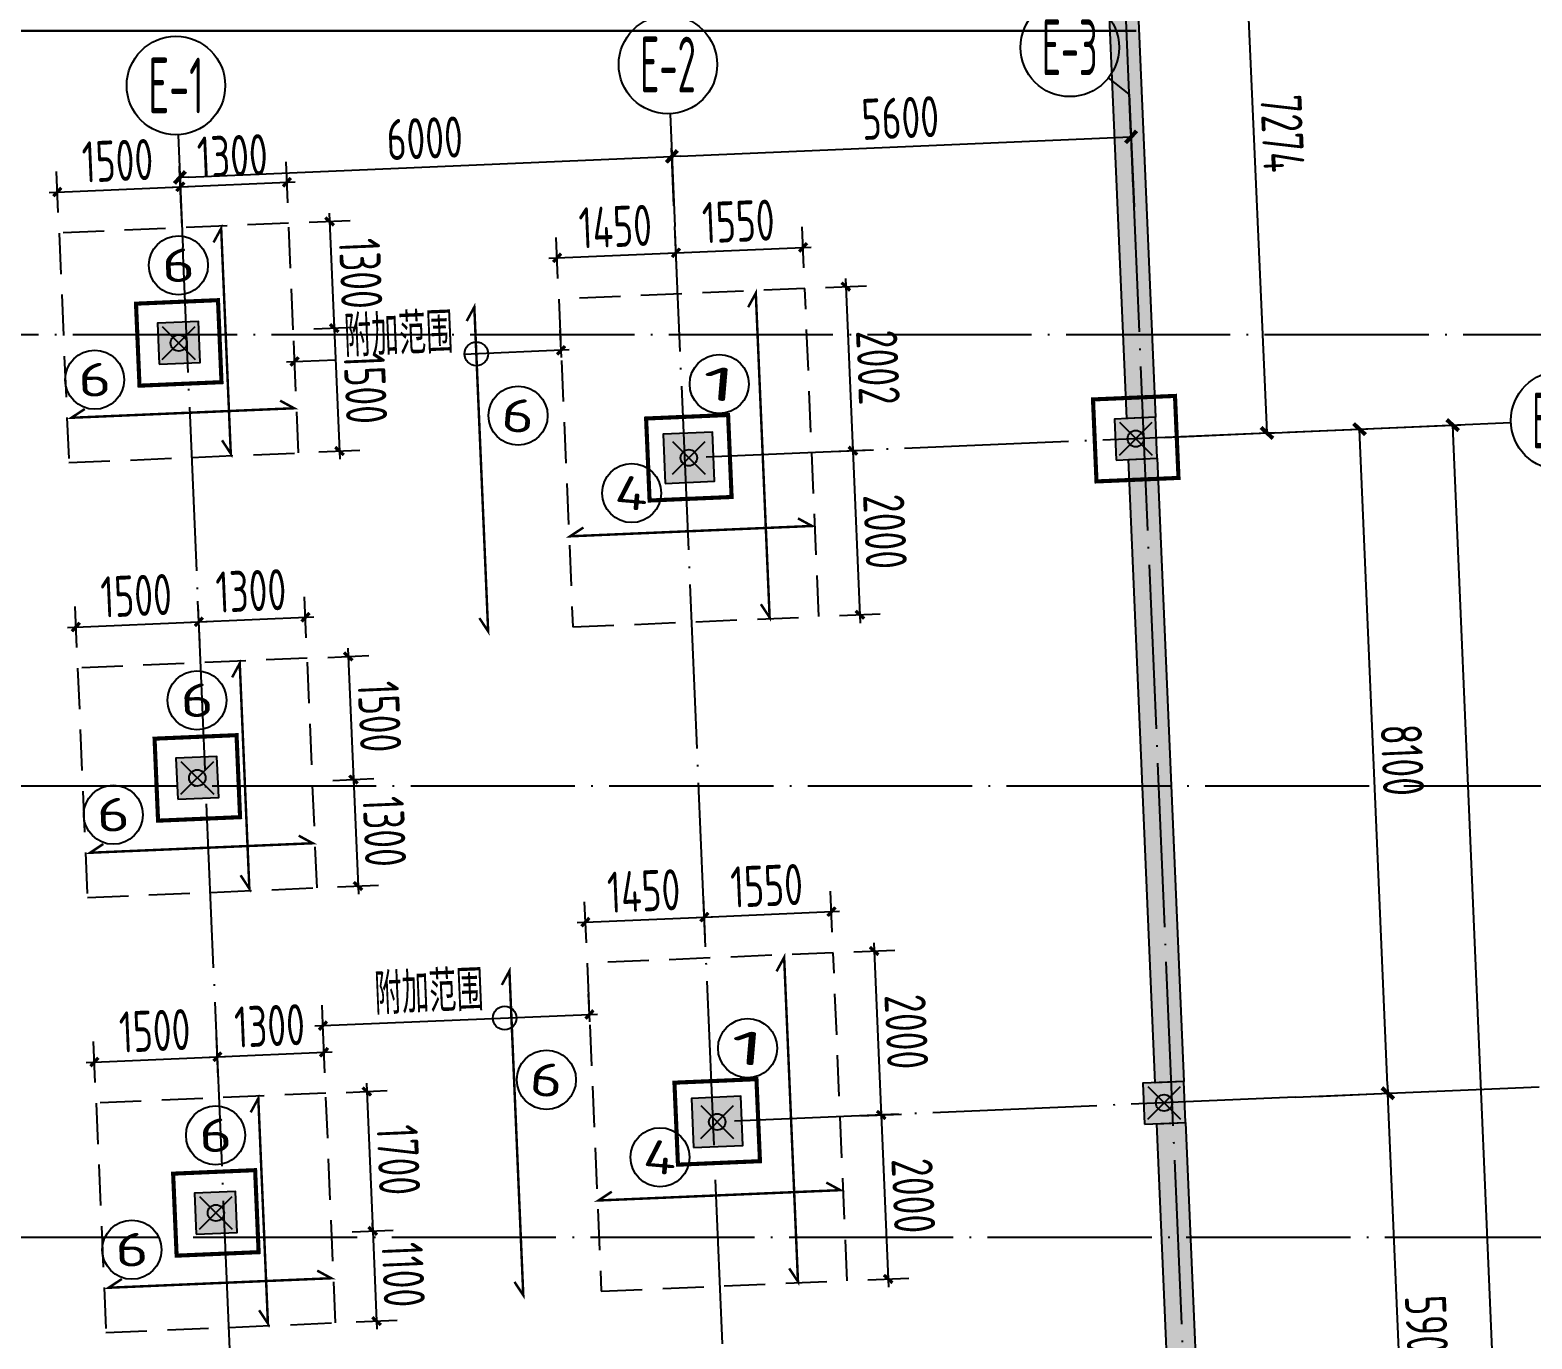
# Model space of a CAD drawing. Extents: x -57409 to 252654, y -8259 to 229119.
# Drawn here: x 200260 to 218560, y 157623 to 173571 of the extents above; entities that cross this region are included whole.
import ezdxf
from ezdxf.enums import TextEntityAlignment as Align

# ---------------------------------------------------------------- set-up
doc = ezdxf.new("R2010")
doc.units = 0
doc.header["$LTSCALE"] = 100
doc.header["$PDMODE"] = 35
doc.header["$PDSIZE"] = 200
doc.linetypes.add('DASHED', pattern=[0.75, 0.5, -0.25])
doc.linetypes.add('DOTE', pattern=[2.42, 2, -0.2, 0.02, -0.2])
doc.layers.get('0').update_dxf_attribs({"linetype": 'CONTINUOUS'})
doc.layers.get('Defpoints').update_dxf_attribs({"linetype": 'CONTINUOUS'})
for name, color, linetype in [('B-TEXT', 3, 'CONTINUOUS'), ('codim', 7, 'CONTINUOUS'), ('COLU', 7, 'CONTINUOUS'), ('CT', 2, 'CONTINUOUS'), ('dote', 253, 'DOTE'), ('h填实-柱墙', 254, 'CONTINUOUS'), ('WALL', 3, 'CONTINUOUS'), ('Z-AXIS', 3, 'CONTINUOUS'), ('Z-TEXT', 2, 'CONTINUOUS'), ('z柱下板带', 140, 'CONTINUOUS'), ('z柱下板带1', 60, 'CONTINUOUS'), ('板底钢筋', 24, 'CONTINUOUS')]:
    doc.layers.add(name, color=color, linetype=linetype)
doc.layers.add('重心计算', color=7, linetype='CONTINUOUS', plot=False)
doc.styles.add('_TCH_AXIS', font='tssdeng.shx', dxfattribs={"width": 0.7, "bigfont": 'tssdchn.shx'})
doc.styles.add('COMPLEX', font='tssdeng.shx', dxfattribs={"width": 0.7, "bigfont": 'tssdchn.shx'})
doc.styles.add('Jgcad-DIM', font='tssdeng.shx', dxfattribs={"width": 0.7, "bigfont": 'tssdchn.shx'})
doc.styles.add('TSSD_Dimension', font='tssdeng.shx', dxfattribs={"width": 0.7})
doc.dimstyles.new('TSSD_100_100$0', dxfattribs={"dimtxt": 300, "dimasz": 100, "dimexe": 100, "dimexo": 250, "dimgap": 100, "dimtad": 1, "dimdec": 0, "dimzin": 0, "dimdsep": 46, "dimtxsty": 'TSSD_Dimension', "dimblk": '_tsdbk', "dimblk1": '_tsdbk', "dimblk2": '_tsdbk', "dimsah": 1, "dimcen": 0, "dimdle": 100, "dimclrt": 7, "dimadec": 0, "dimazin": 0, "dimtfac": 1, "dimtdec": 0, "dimtix": 1, "dimtmove": 2, "dimatfit": 3, "dimldrblk": '_tsdbk', "dimfxl": 1, "dimtolj": 1, "dimtzin": 0, "dimarcsym": 0})

# ---------------------------------------------------------------- blocks, each defined once
blk = doc.blocks.new('_tsdbk')
blk.add_line((-1, 0), (0, 0))
at = {"const_width": 0.5}
blk.add_lwpolyline([(-0.7, -0.7), (0.7, 0.7)], dxfattribs=at)
blk = doc.blocks.new('*D65')
at = {"layer": 'Defpoints', "color": 0}
for p in [(215676, 160568), (216804, 160616), (215928, 154673)]:
    blk.add_point(p, dxfattribs=at)
at = {"layer": 'Z-AXIS', "color": 0, "lineweight": -2}
for p, q in [((215926, 160578), (216904, 160620)), ((217051, 154821), (216808, 160516)), ((216177, 154684), (217156, 154725))]:
    blk.add_line(p, q, dxfattribs=at)
at = {"layer": 'Z-AXIS', "color": 0, "lineweight": -2, "xscale": 100, "yscale": 100, "zscale": 100}
for p, rotation in [((216804, 160616), 92.44398534450973), ((217056, 154721), 272.4439853445098)]:
    blk.add_blockref('_tsdbk', p, dxfattribs=dict(at, rotation=rotation))
at = {"layer": 'Z-AXIS', "color": 7, "insert": (217280, 157683), "char_height": 500, "attachment_point": 5, "rotation": 272.444, "style": 'TSSD_Dimension'}
blk.add_mtext('\\A1;5900', dxfattribs=at)
blk = doc.blocks.new('*D66')
at = {"layer": 'Defpoints', "color": 0}
for p in [(215331, 168660), (216459, 168708), (215676, 160568)]:
    blk.add_point(p, dxfattribs=at)
at = {"layer": 'Z-AXIS', "color": 0, "lineweight": -2}
for p, q in [((215580, 168671), (216559, 168713)), ((216800, 160716), (216463, 168608)), ((215926, 160578), (216904, 160620))]:
    blk.add_line(p, q, dxfattribs=at)
at = {"layer": 'Z-AXIS', "color": 0, "lineweight": -2, "xscale": 100, "yscale": 100, "zscale": 100}
for p, rotation in [((216459, 168708), 92.44398534450973), ((216804, 160616), 272.4439853445098)]:
    blk.add_blockref('_tsdbk', p, dxfattribs=dict(at, rotation=rotation))
at = {"layer": 'Z-AXIS', "color": 7, "insert": (216981, 164677), "char_height": 500, "attachment_point": 5, "rotation": 272.444, "style": 'TSSD_Dimension'}
blk.add_mtext('\\A1;8100', dxfattribs=at)
blk = doc.blocks.new('*D67')
at = {"layer": 'Defpoints', "color": 0}
for p in [(217594, 168757), (215331, 168660), (219766, 64755)]:
    blk.add_point(p, dxfattribs=at)
at = {"layer": 'Z-AXIS', "color": 0, "lineweight": -2}
for p, q in [((215580, 168671), (217694, 168761)), ((222025, 64951), (217598, 168657)), ((220015, 64765), (222129, 64856))]:
    blk.add_line(p, q, dxfattribs=at)
at = {"layer": 'Z-AXIS', "color": 0, "lineweight": -2, "xscale": 100, "yscale": 100, "zscale": 100}
for p, rotation in [((217594, 168757), 92.44398534450973), ((222029, 64851), 272.4439853445098)]:
    blk.add_blockref('_tsdbk', p, dxfattribs=dict(at, rotation=rotation))
at = {"layer": 'Z-AXIS', "color": 7, "insert": (219430, 117545), "char_height": 500, "attachment_point": 5, "rotation": 272.444, "style": 'TSSD_Dimension'}
blk.add_mtext('\\A1;104000', dxfattribs=at)
blk = doc.blocks.new('_AXISO')
blk.add_circle((0, 0), 0.5)
at = {"layer": 'B-TEXT', "style": 'COMPLEX', "width": 1.450893}
blk.add_attdef('A', text='', height=0.56, dxfattribs=at).set_placement((0.249375, -0.28), (0.749375, -0.28), align=Align.FIT)
blk = doc.blocks.new('*D109')
at = {"layer": 'Defpoints', "color": 0}
for p in [(208080, 172031), (208117, 171178), (202122, 170922)]:
    blk.add_point(p, dxfattribs=at)
at = {"layer": 'Z-AXIS', "color": 0, "lineweight": -2}
for p, q in [((202186, 171779), (207980, 172026)), ((208106, 171428), (208076, 172130)), ((202112, 171172), (202082, 171875))]:
    blk.add_line(p, q, dxfattribs=at)
at = {"layer": 'Z-AXIS', "color": 0, "lineweight": -2, "xscale": 100, "yscale": 100, "zscale": 100}
for p, rotation in [((208080, 172031), 2.443985354523601), ((202086, 171775), 182.4439853545236)]:
    blk.add_blockref('_tsdbk', p, dxfattribs=dict(at, rotation=rotation))
at = {"layer": 'Z-AXIS', "color": 7, "insert": (205068, 172252), "char_height": 500, "attachment_point": 5, "rotation": 2.444, "style": 'TSSD_Dimension'}
blk.add_mtext('\\A1;6000', dxfattribs=at)
blk = doc.blocks.new('*D110')
at = {"layer": 'Defpoints', "color": 0}
for p in [(213675, 172269), (213712, 171417), (208117, 171178)]:
    blk.add_point(p, dxfattribs=at)
at = {"layer": 'Z-AXIS', "color": 0, "lineweight": -2}
for p, q in [((208180, 172035), (213575, 172265)), ((213701, 171667), (213671, 172369)), ((208106, 171428), (208076, 172130))]:
    blk.add_line(p, q, dxfattribs=at)
at = {"layer": 'Z-AXIS', "color": 0, "lineweight": -2, "xscale": 100, "yscale": 100, "zscale": 100}
for p, rotation in [((213675, 172269), 2.443985354523601), ((208080, 172031), 182.4439853545236)]:
    blk.add_blockref('_tsdbk', p, dxfattribs=dict(at, rotation=rotation))
at = {"layer": 'Z-AXIS', "color": 7, "insert": (210863, 172500), "char_height": 500, "attachment_point": 5, "rotation": 2.444, "style": 'TSSD_Dimension'}
blk.add_mtext('\\A1;5600', dxfattribs=at)
blk = doc.blocks.new('*D153')
at = {"layer": 'Defpoints', "color": 0}
for p in [(213511, 175863), (213832, 168596), (215331, 168662)]:
    blk.add_point(p, dxfattribs=at)
at = {"layer": 'Z-AXIS', "color": 0, "lineweight": -2}
for p, q in [((213761, 175874), (215110, 175933)), ((215014, 175829), (215326, 168762)), ((214082, 168607), (215431, 168667))]:
    blk.add_line(p, q, dxfattribs=at)
at = {"layer": 'Z-AXIS', "color": 0, "lineweight": -2, "xscale": 100, "yscale": 100, "zscale": 100}
for p, rotation in [((215010, 175929), 92.52796157991602), ((215331, 168662), 272.5279615799161)]:
    blk.add_blockref('_tsdbk', p, dxfattribs=dict(at, rotation=rotation))
at = {"layer": 'Z-AXIS', "color": 7, "insert": (215520, 172311), "char_height": 500, "attachment_point": 5, "rotation": 272.528, "style": 'TSSD_Dimension'}
blk.add_mtext('\\A1;7274', dxfattribs=at)
blk = doc.blocks.new('_ArchTick')
at = {"color": 0, "linetype": 'ByBlock', "const_width": 0.4}
blk.add_lwpolyline([(-0.5, -0.5), (0.5, 0.5)], dxfattribs=at)
blk = doc.blocks.new('*D2444')
at = {"layer": 'codim', "color": 7, "lineweight": -2}
for p, q in [((207038, 162451), (207017, 162950)), ((208487, 162513), (208465, 163012))]:
    blk.add_line(p, q, dxfattribs=at)
at = {"layer": 'codim', "color": 0, "lineweight": -2}
blk.add_line((206927, 162696), (208576, 162767), dxfattribs=at)
at = {"layer": 'Defpoints', "color": 0}
for p in [(208476, 162762), (207049, 162201), (208497, 162263)]:
    blk.add_point(p, dxfattribs=at)
at = {"layer": 'codim', "color": 0, "lineweight": -2, "xscale": 100, "yscale": 100, "zscale": 100}
for p, rotation in [((207027, 162701), 182.443985343871), ((208476, 162762), 2.443985343871058)]:
    blk.add_blockref('_ArchTick', p, dxfattribs=dict(at, rotation=rotation))
at = {"layer": 'codim', "color": 1, "insert": (207737, 163081), "char_height": 500, "attachment_point": 5, "rotation": 2.444, "style": 'Jgcad-DIM'}
blk.add_mtext('\\A1;1450', dxfattribs=at)
blk = doc.blocks.new('*D2445')
at = {"layer": 'codim', "color": 7, "lineweight": -2}
for p, q in [((210035, 162579), (210014, 163078)), ((208487, 162513), (208465, 163012))]:
    blk.add_line(p, q, dxfattribs=at)
at = {"layer": 'codim', "color": 0, "lineweight": -2}
blk.add_line((208376, 162758), (210124, 162833), dxfattribs=at)
at = {"layer": 'Defpoints', "color": 0}
for p in [(210025, 162829), (210046, 162329), (208497, 162263)]:
    blk.add_point(p, dxfattribs=at)
at = {"layer": 'codim', "color": 0, "lineweight": -2, "xscale": 100, "yscale": 100, "zscale": 100}
for p, rotation in [((210025, 162829), 2.443985343871058), ((208476, 162762), 182.443985343871)]:
    blk.add_blockref('_ArchTick', p, dxfattribs=dict(at, rotation=rotation))
at = {"layer": 'codim', "color": 1, "insert": (209235, 163145), "char_height": 500, "attachment_point": 5, "rotation": 2.444, "style": 'Jgcad-DIM'}
blk.add_mtext('\\A1;1550', dxfattribs=at)
blk = doc.blocks.new('*D2446')
at = {"layer": 'codim', "color": 7, "lineweight": -2}
for p, q in [((210296, 162340), (210795, 162361)), ((210381, 160342), (210880, 160363))]:
    blk.add_line(p, q, dxfattribs=at)
at = {"layer": 'codim', "color": 0, "lineweight": -2}
blk.add_line((210541, 162450), (210635, 160252), dxfattribs=at)
at = {"layer": 'Defpoints', "color": 0}
for p in [(210046, 162329), (210131, 160331), (210631, 160352)]:
    blk.add_point(p, dxfattribs=at)
at = {"layer": 'codim', "color": 0, "lineweight": -2, "xscale": 100, "yscale": 100, "zscale": 100}
for p, rotation in [((210545, 162350), 92.4439853411751), ((210631, 160352), 272.4439853411751)]:
    blk.add_blockref('_ArchTick', p, dxfattribs=dict(at, rotation=rotation))
at = {"layer": 'codim', "color": 1, "insert": (210938, 161366), "char_height": 500, "attachment_point": 5, "rotation": 272.444, "style": 'Jgcad-DIM'}
blk.add_mtext('\\A1;2000', dxfattribs=at)
blk = doc.blocks.new('*D2447')
at = {"layer": 'codim', "color": 7, "lineweight": -2}
for p, q in [((210381, 160342), (210880, 160363)), ((210466, 158343), (210966, 158365))]:
    blk.add_line(p, q, dxfattribs=at)
at = {"layer": 'codim', "color": 0, "lineweight": -2}
blk.add_line((210626, 160452), (210720, 158254), dxfattribs=at)
at = {"layer": 'Defpoints', "color": 0}
for p in [(210131, 160331), (210216, 158333), (210716, 158354)]:
    blk.add_point(p, dxfattribs=at)
at = {"layer": 'codim', "color": 0, "lineweight": -2, "xscale": 100, "yscale": 100, "zscale": 100}
for p, rotation in [((210631, 160352), 92.4439853411751), ((210716, 158354), 272.4439853411751)]:
    blk.add_blockref('_ArchTick', p, dxfattribs=dict(at, rotation=rotation))
at = {"layer": 'codim', "color": 1, "insert": (211023, 159368), "char_height": 500, "attachment_point": 5, "rotation": 272.444, "style": 'Jgcad-DIM'}
blk.add_mtext('\\A1;2000', dxfattribs=at)
blk = doc.blocks.new('*D2614')
at = {"layer": 'codim', "color": 7, "lineweight": -2}
for p, q in [((208141, 170607), (208120, 171107)), ((206692, 170545), (206671, 171045))]:
    blk.add_line(p, q, dxfattribs=at)
at = {"layer": 'codim', "color": 0, "lineweight": -2}
blk.add_line((206582, 170791), (208230, 170861), dxfattribs=at)
at = {"layer": 'Defpoints', "color": 0}
for p in [(208130, 170857), (206703, 170295), (208152, 170357)]:
    blk.add_point(p, dxfattribs=at)
at = {"layer": 'codim', "color": 0, "lineweight": -2, "xscale": 100, "yscale": 100, "zscale": 100}
for p, rotation in [((208130, 170857), 2.443985343869405), ((206682, 170795), 182.4439853438694)]:
    blk.add_blockref('_ArchTick', p, dxfattribs=dict(at, rotation=rotation))
at = {"layer": 'codim', "color": 1, "insert": (207391, 171176), "char_height": 500, "attachment_point": 5, "rotation": 2.444, "style": 'Jgcad-DIM'}
blk.add_mtext('\\A1;1450', dxfattribs=at)
blk = doc.blocks.new('*D2615')
at = {"layer": 'codim', "color": 7, "lineweight": -2}
for p, q in [((208141, 170607), (208120, 171107)), ((209690, 170673), (209668, 171173))]:
    blk.add_line(p, q, dxfattribs=at)
at = {"layer": 'codim', "color": 0, "lineweight": -2}
blk.add_line((208031, 170853), (209779, 170927), dxfattribs=at)
at = {"layer": 'Defpoints', "color": 0}
for p in [(209679, 170923), (209700, 170423), (208152, 170357)]:
    blk.add_point(p, dxfattribs=at)
at = {"layer": 'codim', "color": 0, "lineweight": -2, "xscale": 100, "yscale": 100, "zscale": 100}
for p, rotation in [((208130, 170857), 182.4439853438694), ((209679, 170923), 2.443985343869405)]:
    blk.add_blockref('_ArchTick', p, dxfattribs=dict(at, rotation=rotation))
at = {"layer": 'codim', "color": 1, "insert": (208890, 171240), "char_height": 500, "attachment_point": 5, "rotation": 2.444, "style": 'Jgcad-DIM'}
blk.add_mtext('\\A1;1550', dxfattribs=at)
blk = doc.blocks.new('*D2616')
at = {"layer": 'codim', "color": 7, "lineweight": -2}
for p, q in [((209950, 170434), (210450, 170455)), ((210036, 168434), (210535, 168455))]:
    blk.add_line(p, q, dxfattribs=at)
at = {"layer": 'codim', "color": 0, "lineweight": -2}
blk.add_line((210196, 170545), (210290, 168345), dxfattribs=at)
at = {"layer": 'Defpoints', "color": 0}
for p in [(209700, 170423), (209786, 168423), (210285, 168445)]:
    blk.add_point(p, dxfattribs=at)
at = {"layer": 'codim', "color": 0, "lineweight": -2, "xscale": 100, "yscale": 100, "zscale": 100}
for p, rotation in [((210200, 170445), 92.4439853411751), ((210285, 168445), 272.4439853411751)]:
    blk.add_blockref('_ArchTick', p, dxfattribs=dict(at, rotation=rotation))
at = {"layer": 'codim', "color": 1, "insert": (210592, 169460), "char_height": 500, "attachment_point": 5, "rotation": 272.444, "style": 'Jgcad-DIM'}
blk.add_mtext('\\A1;2002', dxfattribs=at)
blk = doc.blocks.new('*D2196')
at = {"layer": 'codim', "color": 7, "lineweight": -2}
for p, q in [((201055, 160747), (201034, 161247)), ((202554, 160811), (202532, 161310))]:
    blk.add_line(p, q, dxfattribs=at)
at = {"layer": 'codim', "color": 0, "lineweight": -2}
blk.add_line((200945, 160992), (202643, 161065), dxfattribs=at)
at = {"layer": 'Defpoints', "color": 0}
for p in [(202543, 161061), (201066, 160497), (202564, 160561)]:
    blk.add_point(p, dxfattribs=at)
at = {"layer": 'codim', "color": 0, "lineweight": -2, "xscale": 100, "yscale": 100, "zscale": 100}
for p, rotation in [((201044, 160997), 182.4439853438595), ((202543, 161061), 2.443985343859481)]:
    blk.add_blockref('_ArchTick', p, dxfattribs=dict(at, rotation=rotation))
at = {"layer": 'codim', "color": 1, "insert": (201779, 161378), "char_height": 500, "attachment_point": 5, "rotation": 2.444, "style": 'Jgcad-DIM'}
blk.add_mtext('\\A1;1500', dxfattribs=at)
blk = doc.blocks.new('*D2197')
at = {"layer": 'codim', "color": 7, "lineweight": -2}
for p, q in [((202554, 160811), (202532, 161310)), ((203853, 160866), (203831, 161366))]:
    blk.add_line(p, q, dxfattribs=at)
at = {"layer": 'codim', "color": 0, "lineweight": -2}
blk.add_line((202443, 161056), (203942, 161120), dxfattribs=at)
at = {"layer": 'Defpoints', "color": 0}
for p in [(203842, 161116), (202564, 160561), (203863, 160617)]:
    blk.add_point(p, dxfattribs=at)
at = {"layer": 'codim', "color": 0, "lineweight": -2, "xscale": 100, "yscale": 100, "zscale": 100}
for p, rotation in [((202543, 161061), 182.4439853438595), ((203842, 161116), 2.443985343859481)]:
    blk.add_blockref('_ArchTick', p, dxfattribs=dict(at, rotation=rotation))
at = {"layer": 'codim', "color": 1, "insert": (203178, 161438), "char_height": 500, "attachment_point": 5, "rotation": 2.444, "style": 'Jgcad-DIM'}
blk.add_mtext('\\A1;1300', dxfattribs=at)
blk = doc.blocks.new('*D2198')
at = {"layer": 'codim', "color": 0, "lineweight": -2}
blk.add_line((204359, 160738), (204440, 158840), dxfattribs=at)
at = {"layer": 'codim', "color": 7, "lineweight": -2}
for p, q in [((204113, 160627), (204613, 160649)), ((204186, 158929), (204685, 158950))]:
    blk.add_line(p, q, dxfattribs=at)
at = {"layer": 'Defpoints', "color": 0}
for p in [(203863, 160617), (203936, 158918), (204435, 158939)]:
    blk.add_point(p, dxfattribs=at)
at = {"layer": 'codim', "color": 0, "lineweight": -2, "xscale": 100, "yscale": 100, "zscale": 100}
for p, rotation in [((204363, 160638), 92.4439853411751), ((204435, 158939), 272.4439853411751)]:
    blk.add_blockref('_ArchTick', p, dxfattribs=dict(at, rotation=rotation))
at = {"layer": 'codim', "color": 1, "insert": (204749, 159804), "char_height": 500, "attachment_point": 5, "rotation": 272.444, "style": 'Jgcad-DIM'}
blk.add_mtext('\\A1;1700', dxfattribs=at)
blk = doc.blocks.new('*D2199')
at = {"layer": 'codim', "color": 0, "lineweight": -2}
for p, q in [((204435, 158939), (204431, 159039)), ((204435, 158939), (204482, 157840)), ((204482, 157840), (204486, 157741))]:
    blk.add_line(p, q, dxfattribs=at)
at = {"layer": 'codim', "color": 7, "lineweight": -2}
for p, q in [((204186, 158929), (204685, 158950)), ((204232, 157830), (204732, 157851))]:
    blk.add_line(p, q, dxfattribs=at)
at = {"layer": 'Defpoints', "color": 0}
for p in [(203936, 158918), (203983, 157819), (204482, 157840)]:
    blk.add_point(p, dxfattribs=at)
at = {"layer": 'codim', "color": 0, "lineweight": -2, "xscale": 100, "yscale": 100, "zscale": 100}
for p, rotation in [((204435, 158939), 272.4439853411751), ((204482, 157840), 92.4439853411751)]:
    blk.add_blockref('_ArchTick', p, dxfattribs=dict(at, rotation=rotation))
at = {"layer": 'codim', "color": 1, "insert": (204808, 158405), "char_height": 500, "attachment_point": 5, "rotation": 272.444, "style": 'Jgcad-DIM'}
blk.add_mtext('\\A1;1100', dxfattribs=at)
blk = doc.blocks.new('*D2200')
at = {"layer": 'codim', "color": 7, "lineweight": -2}
for p, q in [((200829, 166047), (200808, 166547)), ((202328, 166111), (202306, 166611))]:
    blk.add_line(p, q, dxfattribs=at)
at = {"layer": 'codim', "color": 0, "lineweight": -2}
blk.add_line((200718, 166293), (202417, 166365), dxfattribs=at)
at = {"layer": 'Defpoints', "color": 0}
for p in [(202317, 166361), (200840, 165797), (202338, 165861)]:
    blk.add_point(p, dxfattribs=at)
at = {"layer": 'codim', "color": 0, "lineweight": -2, "xscale": 100, "yscale": 100, "zscale": 100}
for p, rotation in [((200818, 166297), 182.4439853438578), ((202317, 166361), 2.443985343857751)]:
    blk.add_blockref('_ArchTick', p, dxfattribs=dict(at, rotation=rotation))
at = {"layer": 'codim', "color": 1, "insert": (201553, 166679), "char_height": 500, "attachment_point": 5, "rotation": 2.444, "style": 'Jgcad-DIM'}
blk.add_mtext('\\A1;1500', dxfattribs=at)
blk = doc.blocks.new('*D2201')
at = {"layer": 'codim', "color": 7, "lineweight": -2}
for p, q in [((202328, 166111), (202306, 166611)), ((203626, 166167), (203605, 166666))]:
    blk.add_line(p, q, dxfattribs=at)
at = {"layer": 'codim', "color": 0, "lineweight": -2}
blk.add_line((202217, 166357), (203716, 166421), dxfattribs=at)
at = {"layer": 'Defpoints', "color": 0}
for p in [(203616, 166416), (202338, 165861), (203637, 165917)]:
    blk.add_point(p, dxfattribs=at)
at = {"layer": 'codim', "color": 0, "lineweight": -2, "xscale": 100, "yscale": 100, "zscale": 100}
for p, rotation in [((202317, 166361), 182.4439853438578), ((203616, 166416), 2.443985343857751)]:
    blk.add_blockref('_ArchTick', p, dxfattribs=dict(at, rotation=rotation))
at = {"layer": 'codim', "color": 1, "insert": (202951, 166738), "char_height": 500, "attachment_point": 5, "rotation": 2.444, "style": 'Jgcad-DIM'}
blk.add_mtext('\\A1;1300', dxfattribs=at)
blk = doc.blocks.new('*D2202')
at = {"layer": 'codim', "color": 0, "lineweight": -2}
blk.add_line((204132, 166038), (204205, 164340), dxfattribs=at)
at = {"layer": 'codim', "color": 7, "lineweight": -2}
for p, q in [((203887, 165927), (204386, 165949)), ((203951, 164429), (204450, 164450))]:
    blk.add_line(p, q, dxfattribs=at)
at = {"layer": 'Defpoints', "color": 0}
for p in [(203637, 165917), (203701, 164418), (204201, 164439)]:
    blk.add_point(p, dxfattribs=at)
at = {"layer": 'codim', "color": 0, "lineweight": -2, "xscale": 100, "yscale": 100, "zscale": 100}
for p, rotation in [((204137, 165938), 92.4439853411751), ((204201, 164439), 272.4439853411751)]:
    blk.add_blockref('_ArchTick', p, dxfattribs=dict(at, rotation=rotation))
at = {"layer": 'codim', "color": 1, "insert": (204518, 165204), "char_height": 500, "attachment_point": 5, "rotation": 272.444, "style": 'Jgcad-DIM'}
blk.add_mtext('\\A1;1500', dxfattribs=at)
blk = doc.blocks.new('*D2203')
at = {"layer": 'codim', "color": 0, "lineweight": -2}
blk.add_line((204196, 164539), (204260, 163041), dxfattribs=at)
at = {"layer": 'codim', "color": 7, "lineweight": -2}
for p, q in [((203951, 164429), (204450, 164450)), ((204006, 163130), (204506, 163151))]:
    blk.add_line(p, q, dxfattribs=at)
at = {"layer": 'Defpoints', "color": 0}
for p in [(203701, 164418), (203756, 163119), (204256, 163141)]:
    blk.add_point(p, dxfattribs=at)
at = {"layer": 'codim', "color": 0, "lineweight": -2, "xscale": 100, "yscale": 100, "zscale": 100}
for p, rotation in [((204201, 164439), 92.4439853411751), ((204256, 163141), 272.4439853411751)]:
    blk.add_blockref('_ArchTick', p, dxfattribs=dict(at, rotation=rotation))
at = {"layer": 'codim', "color": 1, "insert": (204578, 163805), "char_height": 500, "attachment_point": 5, "rotation": 272.444, "style": 'Jgcad-DIM'}
blk.add_mtext('\\A1;1300', dxfattribs=at)
blk = doc.blocks.new('*D2204')
at = {"layer": 'codim', "color": 7, "lineweight": -2}
for p, q in [((200603, 171347), (200581, 171847)), ((202101, 171411), (202080, 171911))]:
    blk.add_line(p, q, dxfattribs=at)
at = {"layer": 'codim', "color": 0, "lineweight": -2}
blk.add_line((200492, 171593), (202191, 171665), dxfattribs=at)
at = {"layer": 'Defpoints', "color": 0}
for p in [(202091, 171661), (202112, 171162), (200613, 171098)]:
    blk.add_point(p, dxfattribs=at)
at = {"layer": 'codim', "color": 0, "lineweight": -2, "xscale": 100, "yscale": 100, "zscale": 100}
for p, rotation in [((200592, 171597), 182.4439853438589), ((202091, 171661), 2.443985343858947)]:
    blk.add_blockref('_ArchTick', p, dxfattribs=dict(at, rotation=rotation))
at = {"layer": 'codim', "color": 1, "insert": (201326, 171979), "char_height": 500, "attachment_point": 5, "rotation": 2.444, "style": 'Jgcad-DIM'}
blk.add_mtext('\\A1;1500', dxfattribs=at)
blk = doc.blocks.new('*D2205')
at = {"layer": 'codim', "color": 7, "lineweight": -2}
for p, q in [((202101, 171411), (202080, 171911)), ((203400, 171467), (203379, 171966))]:
    blk.add_line(p, q, dxfattribs=at)
at = {"layer": 'codim', "color": 0, "lineweight": -2}
blk.add_line((201991, 171657), (203489, 171721), dxfattribs=at)
at = {"layer": 'Defpoints', "color": 0}
for p in [(203390, 171717), (202112, 171162), (203411, 171217)]:
    blk.add_point(p, dxfattribs=at)
at = {"layer": 'codim', "color": 0, "lineweight": -2, "xscale": 100, "yscale": 100, "zscale": 100}
for p, rotation in [((202091, 171661), 182.4439853438589), ((203390, 171717), 2.443985343858947)]:
    blk.add_blockref('_ArchTick', p, dxfattribs=dict(at, rotation=rotation))
at = {"layer": 'codim', "color": 1, "insert": (202725, 172038), "char_height": 500, "attachment_point": 5, "rotation": 2.444, "style": 'Jgcad-DIM'}
blk.add_mtext('\\A1;1300', dxfattribs=at)
blk = doc.blocks.new('*D2206')
at = {"layer": 'codim', "color": 0, "lineweight": -2}
blk.add_line((203906, 171338), (203970, 169840), dxfattribs=at)
at = {"layer": 'codim', "color": 7, "lineweight": -2}
for p, q in [((203661, 171228), (204160, 171249)), ((203716, 169929), (204216, 169950))]:
    blk.add_line(p, q, dxfattribs=at)
at = {"layer": 'Defpoints', "color": 0}
for p in [(203411, 171217), (203466, 169918), (203966, 169939)]:
    blk.add_point(p, dxfattribs=at)
at = {"layer": 'codim', "color": 0, "lineweight": -2, "xscale": 100, "yscale": 100, "zscale": 100}
for p, rotation in [((203910, 171238), 92.4439853411751), ((203966, 169939), 272.4439853411751)]:
    blk.add_blockref('_ArchTick', p, dxfattribs=dict(at, rotation=rotation))
at = {"layer": 'codim', "color": 1, "insert": (204288, 170604), "char_height": 500, "attachment_point": 5, "rotation": 272.444, "style": 'Jgcad-DIM'}
blk.add_mtext('\\A1;1300', dxfattribs=at)
blk = doc.blocks.new('*D2207')
at = {"layer": 'codim', "color": 0, "lineweight": -2}
blk.add_line((203962, 170039), (204034, 168341), dxfattribs=at)
at = {"layer": 'codim', "color": 7, "lineweight": -2}
for p, q in [((203716, 169929), (204216, 169950)), ((203780, 168430), (204280, 168452))]:
    blk.add_line(p, q, dxfattribs=at)
at = {"layer": 'Defpoints', "color": 0}
for p in [(203466, 169918), (203530, 168420), (204030, 168441)]:
    blk.add_point(p, dxfattribs=at)
at = {"layer": 'codim', "color": 0, "lineweight": -2, "xscale": 100, "yscale": 100, "zscale": 100}
for p, rotation in [((203966, 169939), 92.4439853411751), ((204030, 168441), 272.4439853411751)]:
    blk.add_blockref('_ArchTick', p, dxfattribs=dict(at, rotation=rotation))
at = {"layer": 'codim', "color": 1, "insert": (204347, 169205), "char_height": 500, "attachment_point": 5, "rotation": 272.444, "style": 'Jgcad-DIM'}
blk.add_mtext('\\A1;1500', dxfattribs=at)
blk = doc.blocks.new('*D446')
at = {"layer": 'codim', "color": 0, "lineweight": -2}
blk.add_line((210281, 168545), (210375, 166346), dxfattribs=at)
at = {"layer": 'codim', "color": 7, "lineweight": -2}
for p, q in [((210036, 168434), (210535, 168455)), ((210121, 166436), (210620, 166457))]:
    blk.add_line(p, q, dxfattribs=at)
at = {"layer": 'Defpoints', "color": 0}
for p in [(209786, 168423), (209871, 166425), (210371, 166446)]:
    blk.add_point(p, dxfattribs=at)
at = {"layer": 'codim', "color": 0, "lineweight": -2, "xscale": 100, "yscale": 100, "zscale": 100}
for p, rotation in [((210285, 168445), 92.4439853411751), ((210371, 166446), 272.4439853411751)]:
    blk.add_blockref('_ArchTick', p, dxfattribs=dict(at, rotation=rotation))
at = {"layer": 'codim', "color": 1, "insert": (210678, 167460), "char_height": 500, "attachment_point": 5, "rotation": 272.444, "style": 'Jgcad-DIM'}
blk.add_mtext('\\A1;2000', dxfattribs=at)
blk = doc.blocks.new('*D2913')
at = {"layer": 'codim', "color": 7, "lineweight": -2}
for p, q in [((207079, 161486), (207065, 161826)), ((203833, 161348), (203819, 161690))]:
    blk.add_line(p, q, dxfattribs=at)
at = {"layer": 'codim', "color": 0, "lineweight": -2}
blk.add_line((203729, 161436), (207175, 161580), dxfattribs=at)
at = {"layer": 'Defpoints', "color": 0}
for p in [(207076, 161576), (207090, 161237), (203843, 161098)]:
    blk.add_point(p, dxfattribs=at)
at = {"layer": 'codim', "color": 0, "lineweight": -2, "xscale": 100, "yscale": 100, "zscale": 100}
for p, rotation in [((207076, 161576), 2.399999999792784), ((203829, 161440), 182.3999999997928)]:
    blk.add_blockref('_ArchTick', p, dxfattribs=dict(at, rotation=rotation))
at = {"layer": 'codim', "color": 1, "insert": (205121, 161850), "char_height": 500, "attachment_point": 5, "rotation": 2.4, "style": 'Jgcad-DIM'}
blk.add_mtext('\\A1;\\A1;\\A1;\\A1;\\A1;附加范围', dxfattribs=at)
blk = doc.blocks.new('*D2914')
at = {"layer": 'codim', "color": 7, "lineweight": -2}
for p, q in [((206734, 169579), (206720, 169919)), ((203487, 169441), (203473, 169783))]:
    blk.add_line(p, q, dxfattribs=at)
at = {"layer": 'codim', "color": 0, "lineweight": -2}
for p, q in [((206830, 169673), (205542, 169619)), ((203383, 169529), (203982, 169554))]:
    blk.add_line(p, q, dxfattribs=at)
at = {"layer": 'Defpoints', "color": 0}
for p in [(206730, 169669), (206744, 169329), (203498, 169191)]:
    blk.add_point(p, dxfattribs=at)
at = {"layer": 'codim', "color": 0, "lineweight": -2, "xscale": 100, "yscale": 100, "zscale": 100}
for p, rotation in [((206730, 169669), 2.399999999793344), ((203483, 169533), 182.3999999997934)]:
    blk.add_blockref('_ArchTick', p, dxfattribs=dict(at, rotation=rotation))
at = {"layer": 'codim', "color": 1, "insert": (204751, 169863), "char_height": 500, "attachment_point": 5, "rotation": 2.4, "style": 'Jgcad-DIM'}
blk.add_mtext('\\A1;\\A1;\\A1;\\A1;\\A1;附加范围', dxfattribs=at)
blk = doc.blocks.new('后浇带现场')
at = {"color": 6, "lineweight": 30}
blk.add_lwpolyline([(775507, 730049), (814957, 730052), (814957, 720830), (841315, 720830)], dxfattribs=at)

msp = doc.modelspace()

# ---------------------------------------------------------------- hatches: boundary and pattern name
at = {"layer": 'h填实-柱墙'}
for points in [[(212577.6, 175962.7), (213667.8, 175962.7), (213971.3, 168852.3), (213621.6, 168837.4), (213332.4, 175612.7), (212577.6, 175612.7)], [(201832.7, 169498.1), (202332.2, 169519.4), (202310.9, 170019), (201811.4, 169997.7)], [(213493.1, 168331.5), (213992.6, 168352.8), (213971.3, 168852.3), (213471.7, 168831)], [(208000.2, 168047), (208599.6, 168072.6), (208574.1, 168672), (207974.6, 168646.4)], [(213642.9, 168337.9), (213992.6, 168352.8), (214316.7, 160759.7), (213967, 160744.8)], [(202058.9, 164198), (202558.5, 164219.3), (202537.1, 164718.9), (202037.6, 164697.6)], [(213838.5, 160238.9), (214338, 160260.2), (214316.7, 160759.7), (213817.1, 160738.4)], [(208345.6, 159954.4), (208945, 159979.9), (208919.5, 160579.4), (208320, 160553.8)], [(213988.3, 160245.2), (214338, 160260.2), (214568.3, 154865.1), (214218.6, 154850.2)], [(202285.1, 158897.9), (202784.7, 158919.3), (202763.4, 159418.8), (202263.8, 159397.5)]]:
    msp.add_hatch(color=256, dxfattribs=at).paths.add_polyline_path(points)

# ---------------------------------------------------------------- linework, layer by layer
at = {"layer": 'codim'}
for centre in [(205697.4, 169625.3), (206042.8, 161532.7)]:
    msp.add_circle(centre, 144, dxfattribs=at)
at = {"layer": 'COLU'}
for points in [[(201832.7, 169498.1), (202332.2, 169519.4), (202310.9, 170019), (201811.4, 169997.7)], [(213493.1, 168331.5), (213992.6, 168352.8), (213971.3, 168852.3), (213471.7, 168831)], [(208000.2, 168047), (208599.6, 168072.6), (208574.1, 168672), (207974.6, 168646.4)], [(202058.9, 164198), (202558.5, 164219.3), (202537.1, 164718.9), (202037.6, 164697.6)], [(213838.5, 160238.9), (214338, 160260.2), (214316.7, 160759.7), (213817.1, 160738.4)], [(208345.6, 159954.4), (208945, 159979.9), (208919.5, 160579.4), (208320, 160553.8)], [(202285.1, 158897.9), (202784.7, 158919.3), (202763.4, 159418.8), (202263.8, 159397.5)]]:
    msp.add_lwpolyline(points, close=True, dxfattribs=at)
at = {"layer": 'CT', "const_width": 50}
for points in [[(201593.6, 169237.7), (202592.7, 169280.3), (202550, 170279.4), (201550.9, 170236.8)], [(213253.9, 168071.1), (214253, 168113.7), (214210.4, 169112.8), (213211.3, 169070.1)], [(207808.9, 167838.6), (208808, 167881.3), (208765.3, 168880.4), (207766.3, 168837.7)], [(201819.8, 163937.6), (202818.9, 163980.2), (202776.2, 164979.3), (201777.2, 164936.7)], [(208154.3, 159746), (209153.4, 159788.7), (209110.7, 160787.7), (208111.7, 160745.1)], [(202046, 158637.5), (203045.1, 158680.1), (203002.5, 159679.2), (202003.4, 159636.6)]]:
    msp.add_lwpolyline(points, close=True, dxfattribs=at)
at = {"layer": 'dote', "ltscale": 10}
for p, q in [((218317.3, 63509), (213521.9, 175862.7)), ((212722.4, 63270.2), (208116.8, 171178.2)), ((206727.9, 63014.3), (202122.2, 170922.3)), ((89462.8, 169862.7), (219938.2, 169862.7)), ((215330.7, 168660.1), (208237.2, 168357.4)), ((166177.6, 164362.7), (219938.2, 164362.7)), ((215676.1, 160567.5), (208582.6, 160264.7)), ((175627.7, 158862.7), (219938.2, 158862.7))]:
    msp.add_line(p, q, dxfattribs=at)
at = {"layer": 'WALL'}
for points in [[(212577.6, 175962.7), (213667.8, 175962.7), (213971.3, 168852.3), (213621.6, 168837.4), (213332.4, 175612.7), (212577.6, 175612.7)], [(213642.9, 168337.9), (213992.6, 168352.8), (214316.7, 160759.7), (213967, 160744.8)], [(213988.3, 160245.2), (214338, 160260.2), (214568.3, 154865.1), (214218.6, 154850.2)]]:
    msp.add_lwpolyline(points, close=True, dxfattribs=at)
at = {"layer": 'Z-AXIS'}
for p, q in [((213653.1, 172789.9), (213399.9, 172988.8)), ((213653.1, 172789.9), (213711.7, 171417)), ((208058.2, 172551.1), (208116.8, 171178.2)), ((202063.6, 172295.2), (202122.2, 170922.3)), ((215330.7, 168660.1), (218303.4, 168787)), ((215676.1, 160567.5), (218648.8, 160694.4))]:
    msp.add_line(p, q, dxfattribs=at)
at = {"layer": 'z柱下板带', "color": 30, "linetype": 'DASHED', "ltscale": 10}
for points in [[(200732.8, 168300.1), (203530.2, 168419.5), (203410.8, 171217), (200613.4, 171097.6)], [(200959, 163000), (203756.4, 163119.4), (203637.1, 165916.9), (200839.6, 165797.5)], [(201185.2, 157699.9), (203982.7, 157819.3), (203863.3, 160616.8), (201065.8, 160497.4)]]:
    msp.add_lwpolyline(points, close=True, dxfattribs=at)
at = {"layer": 'z柱下板带1', "linetype": 'DASHED', "ltscale": 10}
for points in [[(209871, 166425.3), (209700.5, 170421.7), (206703.2, 170293.7), (206873.8, 166297.4)], [(210216.4, 158332.7), (210045.9, 162329), (207048.6, 162201.1), (207219.2, 158204.7)]]:
    msp.add_lwpolyline(points, close=True, dxfattribs=at)
at = {"layer": '板底钢筋', "const_width": 30}
for points in [[(202598.9, 168572.3), (202705.9, 168410), (202588.8, 171154.3), (202496, 170983.5)], [(209164.3, 166575.3), (209271.4, 166413), (209102.7, 170364.9), (209009.9, 170194.1)], [(205734.7, 166406.6), (205841.7, 166244.4), (205673.1, 170196.2), (205580.3, 170025.4)], [(200926.8, 168953.8), (200764.6, 168846.8), (203477.5, 168962.6), (203306.7, 169055.4)], [(209616.5, 167621), (209787.3, 167528.2), (206840.1, 167402.4), (207002.3, 167509.4)], [(202825.1, 163272.2), (202932.1, 163110), (202815, 165854.2), (202722.2, 165683.5)], [(201153.1, 163653.7), (200990.8, 163546.7), (203703.7, 163662.5), (203532.9, 163755.3)], [(209509.7, 158482.7), (209616.8, 158320.4), (209448.1, 162272.2), (209355.3, 162101.5)], [(206162.7, 158317.5), (206269.7, 158155.3), (206101, 162107.1), (206008.2, 161936.3)], [(203051.3, 157972.1), (203158.4, 157809.9), (203041.2, 160554.1), (202948.4, 160383.4)], [(209961.9, 159528.4), (210132.7, 159435.6), (207185.5, 159309.8), (207347.7, 159416.8)], [(201379.3, 158353.6), (201217, 158246.6), (203929.9, 158362.4), (203759.1, 158455.2)]]:
    msp.add_lwpolyline(points, dxfattribs=at)
at = {"layer": '重心计算', "color": 5}
for p in [(202071.8, 169758.5), (202071.8, 169758.5), (213732.2, 168591.9), (213732.2, 168591.9), (208287.1, 168359.5), (208287.1, 168359.5), (208287.1, 168359.5), (202298, 164458.5), (202298, 164458.5), (214077.6, 160499.3), (214077.6, 160499.3), (208632.5, 160266.9), (208632.5, 160266.9), (202524.2, 159158.4), (202524.2, 159158.4)]:
    msp.add_point(p, dxfattribs=at)

# ---------------------------------------------------------------- block references
at = {"color": 3, "lineweight": 30}
msp.add_blockref('后浇带现场', (-627579.1, -547267.4), dxfattribs=at)
at = {"layer": 'Z-AXIS'}
ref = msp.add_blockref('_AXISO', (212928.1, 173359.5), dxfattribs=dict(at, xscale=1199.999999999969, yscale=1200, zscale=1200, rotation=359.9996457873791))
ref.add_attrib('A', 'E-3', dxfattribs={"color": 7, "height": 678.82, "rotation": 359.99965, "style": '_TCH_AXIS', "width": 0.440678}).set_placement((212588.7, 173020.1), (213267.5, 173020.1), align=Align.FIT)
ref = msp.add_blockref('_AXISO', (208032.6, 173150.5), dxfattribs=dict(at, xscale=1199.999999999969, yscale=1200, zscale=1200, rotation=359.9996457873791))
ref.add_attrib('A', 'E-2', dxfattribs={"color": 7, "height": 678.82, "rotation": 359.99965, "style": '_TCH_AXIS', "width": 0.440678}).set_placement((207693.2, 172811.1), (208372, 172811.1), align=Align.FIT)
ref = msp.add_blockref('_AXISO', (202038, 172894.7), dxfattribs=dict(at, xscale=1199.999999999969, yscale=1200, zscale=1200, rotation=359.9996457873791))
ref.add_attrib('A', 'E-1', dxfattribs={"color": 7, "height": 678.82, "rotation": 359.99965, "style": '_TCH_AXIS', "width": 0.481481}).set_placement((201698.6, 172555.3), (202377.5, 172555.3), align=Align.FIT)
ref = msp.add_blockref('_AXISO', (218902.9, 168812.6), dxfattribs=dict(at, xscale=1199.999999999998, yscale=1200, zscale=1200, rotation=359.9996457873818))
ref.add_attrib('A', 'E-Q', dxfattribs={"color": 7, "height": 678.82, "rotation": 359.99965, "style": '_TCH_AXIS', "width": 0.42623}).set_placement((218563.5, 168473.2), (219242.3, 168473.2), align=Align.FIT)
at = {"layer": 'Z-TEXT'}
ref = msp.add_blockref('_AXISO', (202067.7, 170704.2), dxfattribs=dict(at, xscale=720.0000000000078, yscale=720, zscale=720, rotation=2.44363113118901))
ref.add_attrib('A', '6', dxfattribs={"layer": 'Z-AXIS', "color": 7, "height": 407.3, "rotation": 2.44363, "style": '_TCH_AXIS', "width": 2}).set_placement((201872.9, 170492.1), (202279.9, 170509.4), align=Align.FIT)
ref = msp.add_blockref('_AXISO', (201047.8, 169309.6), dxfattribs=dict(at, xscale=720.0000000000078, yscale=720, zscale=720, rotation=2.44363113118901))
ref.add_attrib('A', '6', dxfattribs={"layer": 'Z-AXIS', "color": 7, "height": 407.3, "rotation": 2.44363, "style": '_TCH_AXIS', "width": 2}).set_placement((200853, 169097.5), (201259.9, 169114.8), align=Align.FIT)
ref = msp.add_blockref('_AXISO', (208657.1, 169258.1), dxfattribs=dict(at, xscale=720.0000000000097, yscale=720, zscale=720, rotation=355.0765039212648))
ref.add_attrib('A', '1', dxfattribs={"layer": 'Z-AXIS', "color": 7, "height": 407.3, "rotation": 355.0765, "style": '_TCH_AXIS', "width": 2.888889}).set_placement((208436.7, 169072.7), (208842.5, 169037.8), align=Align.FIT)
ref = msp.add_blockref('_AXISO', (206206.4, 168872.6), dxfattribs=dict(at, xscale=720.0000000000094, yscale=720, zscale=720, rotation=355.0765039212649))
ref.add_attrib('A', '6', dxfattribs={"layer": 'Z-AXIS', "color": 7, "height": 407.3, "rotation": 355.0765, "style": '_TCH_AXIS', "width": 2}).set_placement((205986, 168687.2), (206391.8, 168652.2), align=Align.FIT)
ref = msp.add_blockref('_AXISO', (207589.8, 167929.3), dxfattribs=dict(at, xscale=720.0000000000097, yscale=720, zscale=720, rotation=355.0765039212648))
ref.add_attrib('A', '4', dxfattribs={"layer": 'Z-AXIS', "color": 7, "height": 407.3, "rotation": 355.0765, "style": '_TCH_AXIS', "width": 1.733333}).set_placement((207369.4, 167743.9), (207775.2, 167708.9), align=Align.FIT)
ref = msp.add_blockref('_AXISO', (202293.9, 165404.1), dxfattribs=dict(at, xscale=720.0000000000078, yscale=720, zscale=720, rotation=2.44363113118901))
ref.add_attrib('A', '6', dxfattribs={"layer": 'Z-AXIS', "color": 7, "height": 407.3, "rotation": 2.44363, "style": '_TCH_AXIS', "width": 2}).set_placement((202099.2, 165192), (202506.1, 165209.3), align=Align.FIT)
ref = msp.add_blockref('_AXISO', (201274, 164009.5), dxfattribs=dict(at, xscale=720.0000000000078, yscale=720, zscale=720, rotation=2.44363113118901))
ref.add_attrib('A', '6', dxfattribs={"layer": 'Z-AXIS', "color": 7, "height": 407.3, "rotation": 2.44363, "style": '_TCH_AXIS', "width": 2}).set_placement((201079.2, 163797.4), (201486.2, 163814.8), align=Align.FIT)
ref = msp.add_blockref('_AXISO', (209002.5, 161165.5), dxfattribs=dict(at, xscale=720.0000000000097, yscale=720, zscale=720, rotation=355.0765039212648))
ref.add_attrib('A', '1', dxfattribs={"layer": 'Z-AXIS', "color": 7, "height": 407.3, "rotation": 355.0765, "style": '_TCH_AXIS', "width": 2.888889}).set_placement((208782.2, 160980.1), (209187.9, 160945.1), align=Align.FIT)
ref = msp.add_blockref('_AXISO', (206551.8, 160779.9), dxfattribs=dict(at, xscale=720.0000000000094, yscale=720, zscale=720, rotation=355.0765039212649))
ref.add_attrib('A', '6', dxfattribs={"layer": 'Z-AXIS', "color": 7, "height": 407.3, "rotation": 355.0765, "style": '_TCH_AXIS', "width": 2}).set_placement((206331.4, 160594.5), (206737.2, 160559.6), align=Align.FIT)
ref = msp.add_blockref('_AXISO', (202520.2, 160104), dxfattribs=dict(at, xscale=720.0000000000078, yscale=720, zscale=720, rotation=2.44363113118901))
ref.add_attrib('A', '6', dxfattribs={"layer": 'Z-AXIS', "color": 7, "height": 407.3, "rotation": 2.44363, "style": '_TCH_AXIS', "width": 2}).set_placement((202325.4, 159891.9), (202732.3, 159909.2), align=Align.FIT)
ref = msp.add_blockref('_AXISO', (207935.2, 159836.7), dxfattribs=dict(at, xscale=720.0000000000097, yscale=720, zscale=720, rotation=355.0765039212648))
ref.add_attrib('A', '4', dxfattribs={"layer": 'Z-AXIS', "color": 7, "height": 407.3, "rotation": 355.0765, "style": '_TCH_AXIS', "width": 1.733333}).set_placement((207714.8, 159651.3), (208120.6, 159616.3), align=Align.FIT)
ref = msp.add_blockref('_AXISO', (201500.2, 158709.4), dxfattribs=dict(at, xscale=720.0000000000078, yscale=720, zscale=720, rotation=2.44363113118901))
ref.add_attrib('A', '6', dxfattribs={"layer": 'Z-AXIS', "color": 7, "height": 407.3, "rotation": 2.44363, "style": '_TCH_AXIS', "width": 2}).set_placement((201305.5, 158497.3), (201712.4, 158514.7), align=Align.FIT)

# ---------------------------------------------------------------- dimensions: what is measured, and where the dimension line sits
at = {"layer": 'codim'}
for base, p1, p2, angle, picture, middle in [((203389.5, 171716.5), (202112, 171161.5), (203410.8, 171217), 2.44399, '*D2205', (202725.2, 172038.5)), ((202090.7, 171661.1), (200613.4, 171097.6), (202112, 171161.5), 2.44399, '*D2204', (201326.5, 171978.8)), ((208130.5, 170856.8), (206703.1, 170295.4), (208151.8, 170357.3), 2.44399, '*D2614', (207391.2, 171175.6)), ((209679.1, 170922.9), (208151.8, 170357.3), (209700.4, 170423.4), 2.44399, '*D2615', (208889.9, 171239.5)), ((203965.8, 169939.5), (203410.8, 171217), (203466.3, 169918.2), 272.44399, '*D2206', (204287.8, 170603.8)), ((210285.3, 168444.8), (209700.4, 170423.4), (209785.8, 168423.5), 272.44399, '*D2616', (210592.3, 169459.7)), ((204029.8, 168440.8), (203466.3, 169918.2), (203530.2, 168419.5), 272.44399, '*D2207', (204347.5, 169205.1)), ((210370.6, 166446.3), (209785.8, 168423.5), (209871.1, 166425), 272.44399, '*D446', (210677.6, 167460.5)), ((203615.7, 166416.3), (202338.2, 165861.4), (203637.1, 165916.8), 2.44399, '*D2201', (202951.4, 166738.3)), ((202316.9, 166360.9), (200839.6, 165797.4), (202338.2, 165861.4), 2.44399, '*D2200', (201552.7, 166678.6)), ((204200.6, 164439.5), (203637.1, 165916.8), (203701, 164418.2), 272.44399, '*D2202', (204518.3, 165203.7)), ((204256, 163140.7), (203701, 164418.2), (203756.5, 163119.3), 272.44399, '*D2203', (204578, 163805)), ((208476, 162762.5), (207048.6, 162201.1), (208497.3, 162262.9), 2.44399, '*D2444', (207736.7, 163081.2)), ((210024.6, 162828.6), (208497.3, 162262.9), (210045.9, 162329), 2.44399, '*D2445', (209235.3, 163145.2)), ((210630.7, 160352.2), (210045.9, 162329), (210131.2, 160330.8), 272.44399, '*D2446', (210937.7, 161366.2)), ((203842, 161116.2), (202564.5, 160561.2), (203863.3, 160616.6), 2.44399, '*D2197', (203177.6, 161438.1)), ((202543.1, 161060.7), (201065.8, 160497.2), (202564.5, 160561.2), 2.44399, '*D2196', (201778.9, 161378.4)), ((204435.3, 158939.5), (203863.3, 160616.6), (203935.8, 158918.2), 272.44399, '*D2198', (204748.7, 159803.6)), ((210716, 158354), (210131.2, 160330.8), (210216.4, 158332.7), 272.44399, '*D2447', (211023, 159368)), ((204482.2, 157840.5), (203935.8, 158918.2), (203982.7, 157819.2), 272.44399, '*D2199', (204808.4, 158404.9))]:
    dim = msp.add_linear_dim(base=base, p1=p1, p2=p2, angle=angle, dimstyle='TSSD_100_100$0', override={"dimtxt": 500, "dimexe": 250, "dimtxsty": 'Jgcad-DIM', "dimblk": 'ArchTick', "dimblk1": 'ArchTick', "dimblk2": 'ArchTick', "dimclre": 7, "dimclrt": 1, "dimadec": 3}, dxfattribs=at)
    dim.commit()
    dim.dimension.update_dxf_attribs({"geometry": picture, "text_midpoint": middle})
for base, p1, p2, picture, middle in [((206730.1, 169668.9), (203497.7, 169190.9), (206744.4, 169329.3), '*D2914', (204750.7, 169862.7)), ((207075.5, 161576.3), (203843.3, 161098.3), (207089.8, 161236.7), '*D2913', (205121.5, 161850.1))]:
    dim = msp.add_linear_dim(base=base, p1=p1, p2=p2, angle=182.4, text='\\A1;\\A1;\\A1;\\A1;附加范围', dimstyle='TSSD_100_100$0', override={"dimtxt": 500, "dimexe": 250, "dimtxsty": 'Jgcad-DIM', "dimblk": 'ArchTick', "dimblk1": 'ArchTick', "dimblk2": 'ArchTick', "dimclre": 7, "dimclrt": 1, "dimadec": 3}, dxfattribs=at)
    dim.commit()
    dim.dimension.update_dxf_attribs({"geometry": picture, "text_midpoint": middle, "dimtype": 160})
at = {"layer": 'Z-AXIS'}
dim = msp.add_aligned_dim(p1=(213511.3, 175862.7), p2=(213832.1, 168596.2), distance=1500, dimstyle='TSSD_100_100$0', override={"dimtxt": 500}, dxfattribs=at)
dim.commit()
dim.dimension.update_dxf_attribs({"geometry": '*D153', "text_midpoint": (215519.9, 172311)})
for base, p1, p2, angle, picture, middle in [((213675.3, 172269.4), (208116.8, 171178.2), (213711.7, 171417), 2.44399, '*D110', (210862.9, 172499.7)), ((208080.4, 172030.6), (202122.2, 170922.3), (208116.8, 171178.2), 2.44399, '*D109', (205068.2, 172252.3)), ((216458.6, 168708.3), (215676.1, 160567.5), (215330.7, 168660.1), 92.44399, '*D66', (216981, 164676.9)), ((216804, 160615.7), (215927.7, 154672.9), (215676.1, 160567.5), 92.44399, '*D65', (217279.5, 157683.3))]:
    dim = msp.add_linear_dim(base=base, p1=p1, p2=p2, angle=angle, dimstyle='TSSD_100_100$0', override={"dimtxt": 500}, dxfattribs=at)
    dim.commit()
    dim.dimension.update_dxf_attribs({"geometry": picture, "text_midpoint": middle})
dim = msp.add_linear_dim(base=(217594.2, 168756.8), p1=(219765.5, 64754.7), p2=(215330.7, 168660.1), angle=92.44399, dimstyle='TSSD_100_100$0', override={"dimtxt": 500}, dxfattribs=at)
dim.commit()
dim.dimension.update_dxf_attribs({"geometry": '*D67', "text_midpoint": (219429.7, 117544.7), "dimtype": 160})

doc.saveas('drawing.dxf')
